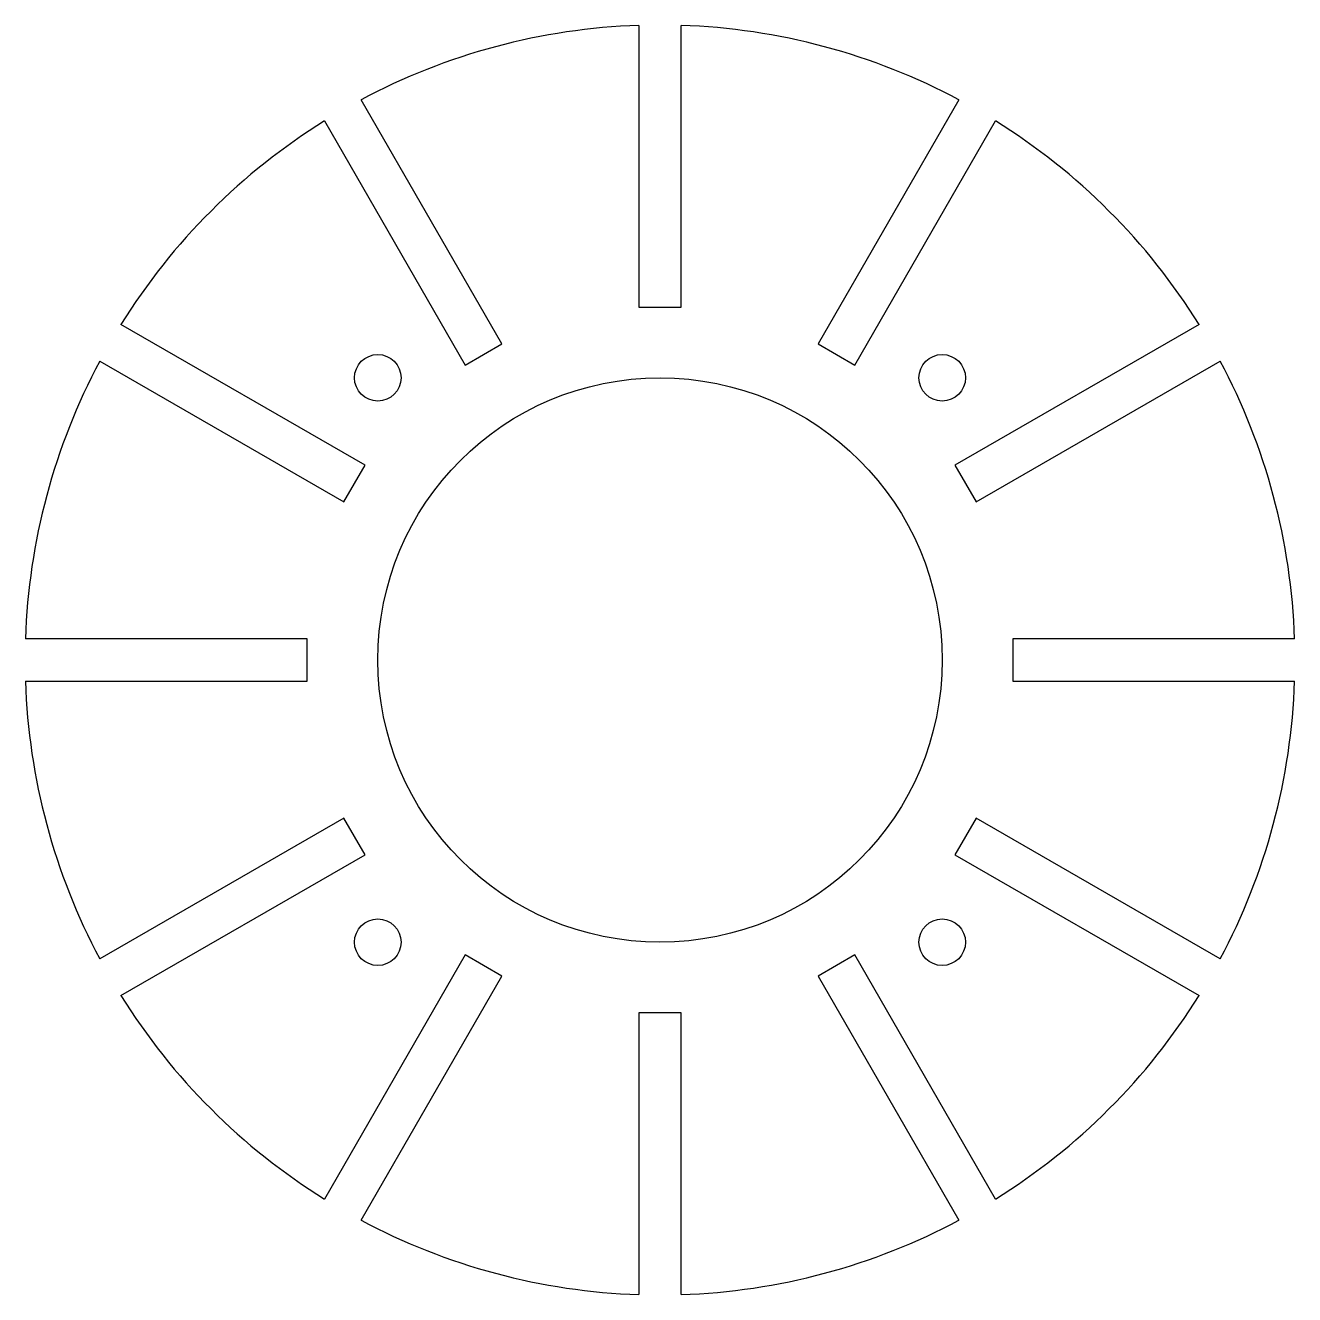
# Model space of a CAD drawing. Header units: millimetres. Extents: x -45 to 45, y -45 to 45.
import ezdxf

# ---------------------------------------------------------------- set-up
doc = ezdxf.new("R2010")
doc.units = ezdxf.units.MM

msp = doc.modelspace()

# ---------------------------------------------------------------- linework, layer by layer
at = {"color": 7, "linetype": 'Continuous', "lineweight": 25}
for p, q in [((-1.5, 44.975), (-1.5, 25)), ((1.5, 25), (1.5, 44.975)), ((-11.201, 22.401), (-21.188, 39.699)), ((21.188, 39.699), (11.201, 22.401)), ((-23.787, 38.199), (-13.799, 20.901)), ((13.799, 20.901), (23.787, 38.199)), ((-1.5, 25), (1.5, 25)), ((-20.901, 13.799), (-38.199, 23.787)), ((38.199, 23.787), (20.901, 13.799)), ((-13.799, 20.901), (-11.201, 22.401)), ((11.201, 22.401), (13.799, 20.901)), ((-39.699, 21.188), (-22.401, 11.201)), ((22.401, 11.201), (39.699, 21.188)), ((-22.401, 11.201), (-20.901, 13.799)), ((20.901, 13.799), (22.401, 11.201)), ((-25, 1.5), (-44.975, 1.5)), ((-25, -1.5), (-25, 1.5)), ((25, 1.5), (25, -1.5)), ((44.975, 1.5), (25, 1.5)), ((-44.975, -1.5), (-25, -1.5)), ((25, -1.5), (44.975, -1.5)), ((-22.401, -11.201), (-39.699, -21.188)), ((-20.901, -13.799), (-22.401, -11.201)), ((22.401, -11.201), (20.901, -13.799)), ((39.699, -21.188), (22.401, -11.201)), ((-38.199, -23.787), (-20.901, -13.799)), ((20.901, -13.799), (38.199, -23.787)), ((-13.799, -20.901), (-23.787, -38.199)), ((-11.201, -22.401), (-13.799, -20.901)), ((13.799, -20.901), (11.201, -22.401)), ((23.787, -38.199), (13.799, -20.901)), ((-21.188, -39.699), (-11.201, -22.401)), ((11.201, -22.401), (21.188, -39.699)), ((-1.5, -25), (-1.5, -44.975)), ((1.5, -25), (-1.5, -25)), ((1.5, -44.975), (1.5, -25))]:
    msp.add_line(p, q, dxfattribs=at)
for centre, radius in [((-20, 20), 1.65), ((20, 20), 1.65), ((0, 0), 20), ((-20, -20), 1.65), ((20, -20), 1.65)]:
    msp.add_circle(centre, radius, dxfattribs=at)
for start, end in [(91.91021, 118.08979), (61.91021, 88.08979), (121.91021, 148.08979), (31.91021, 58.08979), (151.91021, 178.08979), (1.91021, 28.08979), (181.91021, 208.08979), (331.91021, 358.08979), (211.91021, 238.08979), (301.91021, 328.08979), (241.91021, 268.08979), (271.91021, 298.08979)]:
    msp.add_arc((0, 0), 45, start, end, dxfattribs=at)

doc.saveas('drawing.dxf')
